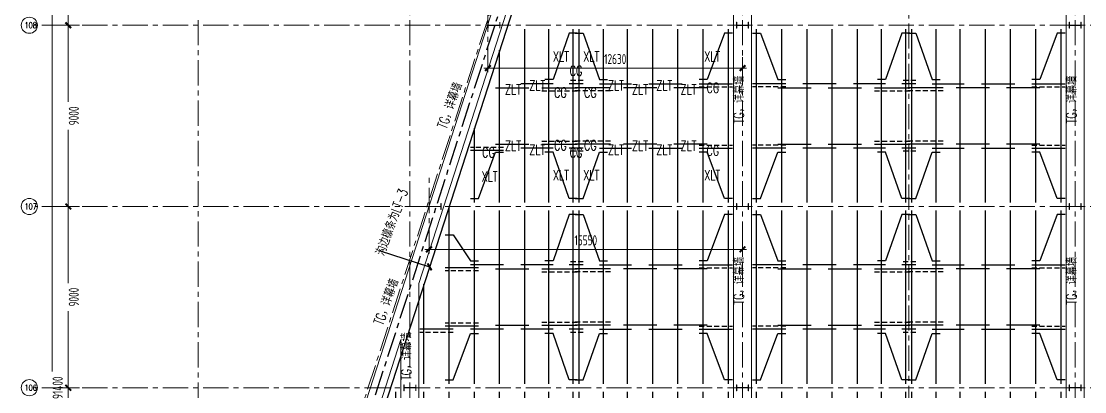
# Model space of a CAD drawing. Extents: x -1201378 to 2367219, y -619313 to 244905.
# Drawn here: x 2182366 to 2235117, y 182452 to 200852 of the extents above; entities that cross this region are included whole.
import ezdxf
from ezdxf.enums import TextEntityAlignment as Align

# ---------------------------------------------------------------- set-up
doc = ezdxf.new("R2010")
doc.units = 0
doc.header["$LTSCALE"] = 1000
doc.linetypes.add('CENTER', pattern=[2, 1.25, -0.25, 0.25, -0.25])
doc.linetypes.add('DASHED', pattern=[0.75, 0.5, -0.25])
doc.layers.get('0').update_dxf_attribs({"linetype": 'CONTINUOUS'})
doc.layers.get('Defpoints').update_dxf_attribs({"linetype": 'CONTINUOUS'})
for name, color, linetype, lineweight in [('S-axis', 111, 'CONTINUOUS', 0), ('S-col', 2, 'CONTINUOUS', 0), ('S-dote', 5, 'CENTER', 0), ('THIN', 7, 'CONTINUOUS', 0), ('梁', 4, 'CONTINUOUS', 18)]:
    doc.layers.add(name, color=color, linetype=linetype, lineweight=lineweight)
for name, color, linetype in [('S-DOTE1', 140, 'CENTER'), ('S-SGJ', 21, 'CONTINUOUS'), ('S-SHAPE', 51, 'CONTINUOUS')]:
    doc.layers.add(name, color=color, linetype=linetype)
doc.styles.add('_TCH_AXIS', font='COMPLEX', dxfattribs={"bigfont": 'GBCBIG'})
doc.styles.add('TSSD_Dimension', font='tssdeng.shx', dxfattribs={"width": 0.7, "bigfont": 'hztxt.shx'})
doc.styles.add('TSSD_Rein', font='tj-romans1.shx', dxfattribs={"width": 0.7, "bigfont": 'tj-hztxt.shx'})
doc.dimstyles.new('TSSD_200_200', dxfattribs={"dimtxt": 500, "dimasz": 200, "dimexe": 200, "dimexo": 500, "dimgap": 200, "dimtad": 1, "dimdec": 0, "dimzin": 0, "dimdsep": 46, "dimtxsty": 'TSSD_Dimension', "dimblk": 'ARCHTICK', "dimcen": 0, "dimdle": 200, "dimclrt": 7, "dimadec": 0, "dimazin": 0, "dimtfac": 1, "dimtdec": 0, "dimtix": 1, "dimtmove": 2, "dimatfit": 3, "dimfxl": 1, "dimtolj": 1, "dimtzin": 0, "dimarcsym": 0})

# ---------------------------------------------------------------- blocks, each defined once
blk = doc.blocks.new('_FZH')
at = {"layer": 'S-col'}
blk.add_lwpolyline([(-0.375, -0.188), (-0.375, 0.187), (-0.36, 0.187), (-0.36, 0.005), (0.36, 0.005), (0.36, 0.187), (0.375, 0.187), (0.375, -0.188), (0.36, -0.188), (0.36, -0.005), (-0.36, -0.005), (-0.36, -0.188)], close=True, dxfattribs=at)
blk = doc.blocks.new('w4234324')
at = {"layer": 'S-col', "xscale": 800.0000000000005, "yscale": 800.0000000000005, "zscale": 800.0000000000005}
for p in [(-239284, 804820), (-226954, 804820), (-210454, 804820), (-242204, 795820), (-226954, 795820), (-210454, 795820), (-243454, 786820), (-226954, 786820), (-210454, 786820)]:
    blk.add_blockref('_FZH', p, dxfattribs=at)
blk = doc.blocks.new('_ArchTick')
at = {"color": 0, "linetype": 'ByBlock', "const_width": 0.5}
blk.add_lwpolyline([(-0.71, -0.71), (0.71, 0.71)], dxfattribs=at)
blk = doc.blocks.new('*D2986')
at = {"layer": 'Defpoints', "color": 0, "transparency": 16777216}
for p in [(-215303, 70027), (-214244, 70027), (-214244, 61027)]:
    blk.add_point(p, dxfattribs=at)
at = {"layer": 'S-axis', "color": 0, "lineweight": -2, "transparency": 16777216}
for p, q in [((-215303, 70227), (-215303, 66225)), ((-214744, 70027), (-215503, 70027)), ((-215303, 60827), (-215303, 64829)), ((-214744, 61027), (-215503, 61027))]:
    blk.add_line(p, q, dxfattribs=at)
at = {"layer": 'S-axis', "color": 0, "lineweight": -2, "transparency": 16777216, "xscale": 200, "yscale": 200, "zscale": 200}
for p, rotation in [((-215303, 70027), 90), ((-215303, 61027), 270)]:
    blk.add_blockref('_ArchTick', p, dxfattribs=dict(at, rotation=rotation))
at = {"layer": 'S-axis', "color": 7, "transparency": 16777216, "insert": (-215028, 65527), "char_height": 500, "attachment_point": 5, "rotation": 90, "style": 'TSSD_Dimension'}
blk.add_mtext('\\A1;9000', dxfattribs=at)
blk = doc.blocks.new('*D2987')
at = {"layer": 'Defpoints', "color": 0, "transparency": 16777216}
for p in [(-215303, 79027), (-214244, 79027), (-214244, 70027)]:
    blk.add_point(p, dxfattribs=at)
at = {"layer": 'S-axis', "color": 0, "lineweight": -2, "transparency": 16777216}
for p, q in [((-215303, 79227), (-215303, 75225)), ((-214744, 79027), (-215503, 79027)), ((-215303, 69827), (-215303, 73829)), ((-214744, 70027), (-215503, 70027))]:
    blk.add_line(p, q, dxfattribs=at)
at = {"layer": 'S-axis', "color": 0, "lineweight": -2, "transparency": 16777216, "xscale": 200, "yscale": 200, "zscale": 200}
for p, rotation in [((-215303, 79027), 90), ((-215303, 70027), 270)]:
    blk.add_blockref('_ArchTick', p, dxfattribs=dict(at, rotation=rotation))
at = {"layer": 'S-axis', "color": 7, "transparency": 16777216, "insert": (-215028, 74527), "char_height": 500, "attachment_point": 5, "rotation": 90, "style": 'TSSD_Dimension'}
blk.add_mtext('\\A1;9000', dxfattribs=at)
blk = doc.blocks.new('*D2988')
at = {"layer": 'Defpoints', "color": 0, "transparency": 16777216}
for p in [(-215303, 88027), (-214244, 88027), (-214244, 79027)]:
    blk.add_point(p, dxfattribs=at)
at = {"layer": 'S-axis', "color": 0, "lineweight": -2, "transparency": 16777216}
for p, q in [((-215303, 88227), (-215303, 84225)), ((-214744, 88027), (-215503, 88027)), ((-215303, 78827), (-215303, 82829)), ((-214744, 79027), (-215503, 79027))]:
    blk.add_line(p, q, dxfattribs=at)
at = {"layer": 'S-axis', "color": 0, "lineweight": -2, "transparency": 16777216, "xscale": 200, "yscale": 200, "zscale": 200}
for p, rotation in [((-215303, 88027), 90), ((-215303, 79027), 270)]:
    blk.add_blockref('_ArchTick', p, dxfattribs=dict(at, rotation=rotation))
at = {"layer": 'S-axis', "color": 7, "transparency": 16777216, "insert": (-215028, 83527), "char_height": 500, "attachment_point": 5, "rotation": 90, "style": 'TSSD_Dimension'}
blk.add_mtext('\\A1;9000', dxfattribs=at)
blk = doc.blocks.new('*D2989')
at = {"layer": 'Defpoints', "color": 0, "transparency": 16777216}
for p in [(-215303, 97027), (-214244, 97027), (-214244, 88027)]:
    blk.add_point(p, dxfattribs=at)
at = {"layer": 'S-axis', "color": 0, "lineweight": -2, "transparency": 16777216}
for p, q in [((-215303, 97227), (-215303, 93225)), ((-214744, 97027), (-215503, 97027)), ((-215303, 87827), (-215303, 91829)), ((-214744, 88027), (-215503, 88027))]:
    blk.add_line(p, q, dxfattribs=at)
at = {"layer": 'S-axis', "color": 0, "lineweight": -2, "transparency": 16777216, "xscale": 200, "yscale": 200, "zscale": 200}
for p, rotation in [((-215303, 97027), 90), ((-215303, 88027), 270)]:
    blk.add_blockref('_ArchTick', p, dxfattribs=dict(at, rotation=rotation))
at = {"layer": 'S-axis', "color": 7, "transparency": 16777216, "insert": (-215028, 92527), "char_height": 500, "attachment_point": 5, "rotation": 90, "style": 'TSSD_Dimension'}
blk.add_mtext('\\A1;9000', dxfattribs=at)
blk = doc.blocks.new('*D3020')
at = {"layer": 'Defpoints', "color": 0, "transparency": 16777216}
for p in [(-216103, 115727), (-214344, 115727), (-214344, 24327)]:
    blk.add_point(p, dxfattribs=at)
at = {"layer": 'S-axis', "color": 0, "lineweight": -2, "transparency": 16777216}
for p, q in [((-214844, 115727), (-216303, 115727)), ((-216103, 115927), (-216103, 70833)), ((-216103, 24127), (-216103, 69221)), ((-214844, 24327), (-216303, 24327))]:
    blk.add_line(p, q, dxfattribs=at)
at = {"layer": 'S-axis', "color": 0, "lineweight": -2, "transparency": 16777216, "xscale": 200, "yscale": 200, "zscale": 200}
for p, rotation in [((-216103, 115727), 90), ((-216103, 24327), 270)]:
    blk.add_blockref('_ArchTick', p, dxfattribs=dict(at, rotation=rotation))
at = {"layer": 'S-axis', "color": 7, "transparency": 16777216, "insert": (-215828, 70027), "char_height": 500, "attachment_point": 5, "rotation": 90, "style": 'TSSD_Dimension'}
blk.add_mtext('\\A1;91400', dxfattribs=at)
blk = doc.blocks.new('*D3037')
at = {"layer": 'Defpoints', "color": 0, "transparency": 16777216}
for p in [(-194488, 86937), (-181858, 86937), (-181858, 85899)]:
    blk.add_point(p, dxfattribs=at)
at = {"layer": 'S-axis', "color": 0, "lineweight": -2, "transparency": 16777216}
for p, q in [((-194488, 86437), (-194488, 85699)), ((-181858, 86437), (-181858, 85699)), ((-194688, 85899), (-181658, 85899))]:
    blk.add_line(p, q, dxfattribs=at)
at = {"layer": 'S-axis', "color": 0, "lineweight": -2, "transparency": 16777216, "xscale": 200, "yscale": 200, "zscale": 200, "rotation": 180}
blk.add_blockref('_ArchTick', (-194488, 85899), dxfattribs=at)
at = {"layer": 'S-axis', "color": 0, "lineweight": -2, "transparency": 16777216, "xscale": 200, "yscale": 200, "zscale": 200}
blk.add_blockref('_ArchTick', (-181858, 85899), dxfattribs=at)
at = {"layer": 'S-axis', "color": 7, "transparency": 16777216, "insert": (-188173, 86349), "char_height": 500, "attachment_point": 5, "style": 'TSSD_Dimension'}
blk.add_mtext('\\A1;12630', dxfattribs=at)
blk = doc.blocks.new('*D3038')
at = {"layer": 'Defpoints', "color": 0, "transparency": 16777216}
for p in [(-197408, 77937), (-181858, 77937), (-181858, 76899)]:
    blk.add_point(p, dxfattribs=at)
at = {"layer": 'S-axis', "color": 0, "lineweight": -2, "transparency": 16777216}
for p, q in [((-197408, 77437), (-197408, 76699)), ((-181858, 77437), (-181858, 76699)), ((-197608, 76899), (-181658, 76899))]:
    blk.add_line(p, q, dxfattribs=at)
at = {"layer": 'S-axis', "color": 0, "lineweight": -2, "transparency": 16777216, "xscale": 200, "yscale": 200, "zscale": 200, "rotation": 180}
blk.add_blockref('_ArchTick', (-197408, 76899), dxfattribs=at)
at = {"layer": 'S-axis', "color": 0, "lineweight": -2, "transparency": 16777216, "xscale": 200, "yscale": 200, "zscale": 200}
blk.add_blockref('_ArchTick', (-181858, 76899), dxfattribs=at)
at = {"layer": 'S-axis', "color": 7, "transparency": 16777216, "insert": (-189633, 77349), "char_height": 500, "attachment_point": 5, "style": 'TSSD_Dimension'}
blk.add_mtext('\\A1;15550', dxfattribs=at)
blk = doc.blocks.new('1#轴网')
at = {"layer": 'S-axis'}
for centre in [(-217234.2, 88028.1), (-217234.2, 79028.1), (-217234.2, 70028.1)]:
    blk.add_circle(centre, 400, dxfattribs=at)
at = {"layer": 'S-dote'}
for p, q in [((-208858.4, 19038.1), (-208858.4, 124694.3)), ((-198358.5, 19033), (-198358.5, 124689.3)), ((-181858.5, 19033.1), (-181858.5, 124689.3)), ((-173608.5, 18867), (-173608.5, 124689.3)), ((-165358.5, 19033.1), (-165358.5, 124689.3)), ((-194488.5, 85697), (-194488.5, 89487)), ((-99358.5, 88027), (-216950.7, 88027)), ((-197408.5, 76697), (-197408.5, 80487)), ((-99358.5, 79027), (-216950.7, 79027)), ((-99358.5, 70027), (-216950.7, 70027))]:
    blk.add_line(p, q, dxfattribs=at)
blk.add_lwpolyline([(-210946, 37609.6), (-184459.5, 119241.7)], dxfattribs=at)
at = {"layer": 'S-axis', "style": '_TCH_AXIS', "width": 0.705882}
for s, p in [('108', (-217473.5, 87882.8)), ('107', (-217473.5, 78882.8)), ('106', (-217473.5, 69882.8))]:
    blk.add_text(s, height=290.63, dxfattribs=at).set_placement(p)
at = {"layer": 'S-axis'}
for base, p1, p2, picture, middle in [((-216102.5, 115727), (-214344.3, 24327), (-214344.3, 115727), '*D3020', (-215827.5, 70027)), ((-215302.5, 97027), (-214244.3, 88027), (-214244.3, 97027), '*D2989', (-215027.5, 92527)), ((-215302.5, 88027), (-214244.3, 79027), (-214244.3, 88027), '*D2988', (-215027.5, 83527)), ((-215302.5, 79027), (-214244.3, 70027), (-214244.3, 79027), '*D2987', (-215027.5, 74527)), ((-215302.5, 70027), (-214244.3, 61027), (-214244.3, 70027), '*D2986', (-215027.5, 65527))]:
    dim = blk.add_linear_dim(base=base, p1=p1, p2=p2, angle=90, dimstyle='TSSD_200_200', dxfattribs=at)
    dim.commit()
    dim.dimension.update_dxf_attribs({"geometry": picture, "text_midpoint": middle, "dimtype": 161})
for p1, p2, picture, middle in [((-194488.5, 86937), (-181858.5, 86937), '*D3037', (-188173.5, 86349.5)), ((-197408.5, 77937), (-181858.5, 77937), '*D3038', (-189633.5, 77349.5))]:
    dim = blk.add_aligned_dim(p1=p1, p2=p2, distance=-1037.5, dimstyle='TSSD_200_200', dxfattribs=at)
    dim.commit()
    dim.dimension.update_dxf_attribs({"geometry": picture, "text_midpoint": middle})

msp = doc.modelspace()

# ---------------------------------------------------------------- linework, layer by layer
at = {"layer": 'S-DOTE1'}
msp.add_line((2191341.5, 155651.8), (2214573, 227651.8), dxfattribs=at)
at = {"layer": 'S-SGJ'}
msp.add_line((2200119.7, 189460.1), (2202620.2, 188653.3), dxfattribs=at)
at = {"layer": 'S-SHAPE'}
for p, q in [((2215227.1, 227725.1), (2191947.2, 155575.1)), ((2207341.5, 191851.8), (2207341.5, 200451.8)), ((2208541.5, 191851.8), (2208541.5, 200451.8)), ((2209741.5, 191851.8), (2209741.5, 200451.8)), ((2210041.5, 191851.8), (2210041.5, 200451.8)), ((2211241.5, 191851.8), (2211241.5, 200451.8)), ((2212441.5, 191851.8), (2212441.5, 200451.8)), ((2213691.5, 191851.8), (2213691.5, 200451.8)), ((2214941.5, 191851.8), (2214941.5, 200451.8)), ((2216191.5, 191851.8), (2216191.5, 200451.8)), ((2217441.5, 191851.8), (2217441.5, 200451.8)), ((2218841.5, 191851.8), (2218841.5, 200451.8)), ((2220091.5, 191851.8), (2220091.5, 200451.8)), ((2221341.5, 191851.8), (2221341.5, 200451.8)), ((2222591.5, 191851.8), (2222591.5, 200451.8)), ((2223841.5, 191851.8), (2223841.5, 200451.8)), ((2225041.5, 191851.8), (2225041.5, 200451.8)), ((2226241.5, 191851.8), (2226241.5, 200451.8)), ((2226541.5, 191851.8), (2226541.5, 200451.8)), ((2227741.5, 191851.8), (2227741.5, 200451.8)), ((2228941.5, 191851.8), (2228941.5, 200451.8)), ((2230191.5, 191851.8), (2230191.5, 200451.8)), ((2231441.5, 191851.8), (2231441.5, 200451.8)), ((2232691.5, 191851.8), (2232691.5, 200451.8)), ((2233941.5, 191851.8), (2233941.5, 200451.8)), ((2206091.5, 191851.8), (2206091.5, 199411.7)), ((2205891.5, 197551.8), (2207541.5, 197551.8)), ((2208741.5, 197751.8), (2207141.5, 197751.8)), ((2208191.5, 197551.8), (2209941.5, 197551.8)), ((2210241.5, 197751.8), (2209541.5, 197751.8)), ((2211591.5, 197551.8), (2209841.5, 197551.8)), ((2211041.5, 197751.8), (2212641.5, 197751.8)), ((2213891.5, 197551.8), (2212241.5, 197551.8)), ((2213491.5, 197751.8), (2215141.5, 197751.8)), ((2216391.5, 197551.8), (2214741.5, 197551.8)), ((2215991.5, 197751.8), (2217641.5, 197751.8)), ((2220291.5, 197751.8), (2218641.5, 197751.8)), ((2219891.5, 197551.8), (2221541.5, 197551.8)), ((2222791.5, 197751.8), (2221141.5, 197751.8)), ((2222391.5, 197551.8), (2224041.5, 197551.8)), ((2225241.5, 197751.8), (2223641.5, 197751.8)), ((2224691.5, 197551.8), (2226441.5, 197551.8)), ((2226741.5, 197751.8), (2226041.5, 197751.8)), ((2228091.5, 197551.8), (2226341.5, 197551.8)), ((2227541.5, 197751.8), (2229141.5, 197751.8)), ((2230391.5, 197551.8), (2228741.5, 197551.8)), ((2229991.5, 197751.8), (2231641.5, 197751.8)), ((2232891.5, 197551.8), (2231241.5, 197551.8)), ((2232491.5, 197751.8), (2234141.5, 197751.8)), ((2204841.5, 191851.8), (2204841.5, 195537.6)), ((2205891.5, 194751.8), (2207541.5, 194751.8)), ((2208191.5, 194751.8), (2209941.5, 194751.8)), ((2211591.5, 194751.8), (2209841.5, 194751.8)), ((2213891.5, 194751.8), (2212241.5, 194751.8)), ((2216391.5, 194751.8), (2214741.5, 194751.8)), ((2219891.5, 194751.8), (2221541.5, 194751.8)), ((2222391.5, 194751.8), (2224041.5, 194751.8)), ((2224691.5, 194751.8), (2226441.5, 194751.8)), ((2228091.5, 194751.8), (2226341.5, 194751.8)), ((2230391.5, 194751.8), (2228741.5, 194751.8)), ((2232891.5, 194751.8), (2231241.5, 194751.8)), ((2206291.5, 194427.5), (2204641.5, 194427.5)), ((2208741.5, 194551.8), (2207141.5, 194551.8)), ((2210241.5, 194551.8), (2209541.5, 194551.8)), ((2211041.5, 194551.8), (2212641.5, 194551.8)), ((2213491.5, 194551.8), (2215141.5, 194551.8)), ((2215991.5, 194551.8), (2217641.5, 194551.8)), ((2220291.5, 194551.8), (2218641.5, 194551.8)), ((2222791.5, 194551.8), (2221141.5, 194551.8)), ((2225241.5, 194551.8), (2223641.5, 194551.8)), ((2226741.5, 194551.8), (2226041.5, 194551.8)), ((2227541.5, 194551.8), (2229141.5, 194551.8)), ((2229991.5, 194551.8), (2231641.5, 194551.8)), ((2232491.5, 194551.8), (2234141.5, 194551.8)), ((2203591.5, 182851.8), (2203591.5, 191663.6)), ((2204841.5, 182851.8), (2204841.5, 191451.8)), ((2206091.5, 182851.8), (2206091.5, 191451.8)), ((2207341.5, 182851.8), (2207341.5, 191451.8)), ((2208541.5, 182851.8), (2208541.5, 191451.8)), ((2209741.5, 182851.8), (2209741.5, 191451.8)), ((2210041.5, 182851.8), (2210041.5, 191451.8)), ((2211241.5, 182851.8), (2211241.5, 191451.8)), ((2212441.5, 182851.8), (2212441.5, 191451.8)), ((2213691.5, 182851.8), (2213691.5, 191451.8)), ((2214941.5, 182851.8), (2214941.5, 191451.8)), ((2216191.5, 182851.8), (2216191.5, 191451.8)), ((2217441.5, 182851.8), (2217441.5, 191451.8)), ((2218841.5, 182851.8), (2218841.5, 191451.8)), ((2220091.5, 182851.8), (2220091.5, 191451.8)), ((2221341.5, 182851.8), (2221341.5, 191451.8)), ((2222591.5, 182851.8), (2222591.5, 191451.8)), ((2223841.5, 182851.8), (2223841.5, 191451.8)), ((2225041.5, 182851.8), (2225041.5, 191451.8)), ((2226241.5, 182851.8), (2226241.5, 191451.8)), ((2226541.5, 182851.8), (2226541.5, 191451.8)), ((2227741.5, 182851.8), (2227741.5, 191451.8)), ((2228941.5, 182851.8), (2228941.5, 191451.8)), ((2230191.5, 182851.8), (2230191.5, 191451.8)), ((2231441.5, 182851.8), (2231441.5, 191451.8)), ((2232691.5, 182851.8), (2232691.5, 191451.8)), ((2233941.5, 182851.8), (2233941.5, 191451.8)), ((2205041.5, 188601.8), (2203391.5, 188601.8)), ((2206291.5, 188751.8), (2204641.5, 188751.8)), ((2205891.5, 188551.8), (2207541.5, 188551.8)), ((2208741.5, 188751.8), (2207141.5, 188751.8)), ((2208191.5, 188551.8), (2209941.5, 188551.8)), ((2210241.5, 188751.8), (2209541.5, 188751.8)), ((2211591.5, 188551.8), (2209841.5, 188551.8)), ((2211041.5, 188751.8), (2212641.5, 188751.8)), ((2213891.5, 188551.8), (2212241.5, 188551.8)), ((2213491.5, 188751.8), (2215141.5, 188751.8)), ((2216391.5, 188551.8), (2214741.5, 188551.8)), ((2215991.5, 188751.8), (2217641.5, 188751.8)), ((2220291.5, 188751.8), (2218641.5, 188751.8)), ((2219891.5, 188551.8), (2221541.5, 188551.8)), ((2222791.5, 188751.8), (2221141.5, 188751.8)), ((2222391.5, 188551.8), (2224041.5, 188551.8)), ((2225241.5, 188751.8), (2223641.5, 188751.8)), ((2224691.5, 188551.8), (2226441.5, 188551.8)), ((2226741.5, 188751.8), (2226041.5, 188751.8)), ((2228091.5, 188551.8), (2226341.5, 188551.8)), ((2227541.5, 188751.8), (2229141.5, 188751.8)), ((2230391.5, 188551.8), (2228741.5, 188551.8)), ((2229991.5, 188751.8), (2231641.5, 188751.8)), ((2232891.5, 188551.8), (2231241.5, 188551.8)), ((2232491.5, 188751.8), (2234141.5, 188751.8)), ((2202341.5, 182851.8), (2202341.5, 187789.5)), ((2205041.5, 185701.8), (2203391.5, 185701.8)), ((2205891.5, 185751.8), (2207541.5, 185751.8)), ((2208191.5, 185751.8), (2209941.5, 185751.8)), ((2211591.5, 185751.8), (2209841.5, 185751.8)), ((2213891.5, 185751.8), (2212241.5, 185751.8)), ((2216391.5, 185751.8), (2214741.5, 185751.8)), ((2219891.5, 185751.8), (2221541.5, 185751.8)), ((2222391.5, 185751.8), (2224041.5, 185751.8)), ((2224691.5, 185751.8), (2226441.5, 185751.8)), ((2228091.5, 185751.8), (2226341.5, 185751.8)), ((2230391.5, 185751.8), (2228741.5, 185751.8)), ((2232891.5, 185751.8), (2231241.5, 185751.8)), ((2203791.5, 185551.8), (2202141.5, 185551.8)), ((2206291.5, 185551.8), (2204641.5, 185551.8)), ((2208741.5, 185551.8), (2207141.5, 185551.8)), ((2210241.5, 185551.8), (2209541.5, 185551.8)), ((2211041.5, 185551.8), (2212641.5, 185551.8)), ((2213491.5, 185551.8), (2215141.5, 185551.8)), ((2215991.5, 185551.8), (2217641.5, 185551.8)), ((2220291.5, 185551.8), (2218641.5, 185551.8)), ((2222791.5, 185551.8), (2221141.5, 185551.8)), ((2225241.5, 185551.8), (2223641.5, 185551.8)), ((2226741.5, 185551.8), (2226041.5, 185551.8)), ((2227541.5, 185551.8), (2229141.5, 185551.8)), ((2229991.5, 185551.8), (2231641.5, 185551.8)), ((2232491.5, 185551.8), (2234141.5, 185551.8)), ((2200941.6, 173851.8), (2200941.6, 182451.8)), ((2202341.5, 173851.8), (2202341.5, 182451.8)), ((2203591.5, 173851.8), (2203591.5, 182451.8)), ((2204841.5, 173851.8), (2204841.5, 182451.8)), ((2206091.5, 173851.8), (2206091.5, 182451.8)), ((2207341.5, 173851.8), (2207341.5, 182451.8)), ((2208541.5, 173851.8), (2208541.5, 182451.8)), ((2209741.5, 173851.8), (2209741.5, 182451.8)), ((2210041.5, 173851.8), (2210041.5, 182451.8)), ((2211241.5, 173851.8), (2211241.5, 182451.8)), ((2212441.5, 173851.8), (2212441.5, 182451.8)), ((2213691.5, 173851.8), (2213691.5, 182451.8)), ((2214941.5, 173851.8), (2214941.5, 182451.8)), ((2216191.5, 173851.8), (2216191.5, 182451.8)), ((2217441.5, 173851.8), (2217441.5, 182451.8)), ((2218841.5, 173851.8), (2218841.5, 182451.8)), ((2220091.5, 173851.8), (2220091.5, 182451.8)), ((2221341.5, 173851.8), (2221341.5, 182451.8)), ((2222591.5, 173851.8), (2222591.5, 182451.8)), ((2223841.5, 173851.8), (2223841.5, 182451.8)), ((2225041.5, 173851.8), (2225041.5, 182451.8)), ((2226241.5, 173851.8), (2226241.5, 182451.8)), ((2226541.5, 173851.8), (2226541.5, 182451.8)), ((2227741.5, 173851.8), (2227741.5, 182451.8)), ((2228941.5, 173851.8), (2228941.5, 182451.8)), ((2230191.5, 173851.8), (2230191.5, 182451.8)), ((2231441.5, 173851.8), (2231441.5, 182451.8)), ((2232691.5, 173851.8), (2232691.5, 182451.8)), ((2233941.5, 173851.8), (2233941.5, 182451.8))]:
    msp.add_line(p, q, dxfattribs=at)
at = {"layer": 'S-SHAPE', "linetype": 'DASHED', "ltscale": 0.5}
for p, q in [((2210241.5, 197901.8), (2209541.5, 197901.8)), ((2226741.5, 197901.8), (2226041.5, 197901.8)), ((2208191.5, 197401.8), (2209941.5, 197401.8)), ((2211591.5, 197401.8), (2209841.5, 197401.8)), ((2215991.5, 197601.8), (2217641.5, 197601.8)), ((2220291.5, 197601.8), (2218641.5, 197601.8)), ((2224691.5, 197401.8), (2226441.5, 197401.8)), ((2228091.5, 197401.8), (2226341.5, 197401.8)), ((2232491.5, 197601.8), (2234141.5, 197601.8)), ((2208191.5, 194901.8), (2209941.5, 194901.8)), ((2211591.5, 194901.8), (2209841.5, 194901.8)), ((2215991.5, 194701.8), (2217641.5, 194701.8)), ((2220291.5, 194701.8), (2218641.5, 194701.8)), ((2224691.5, 194901.8), (2226441.5, 194901.8)), ((2228091.5, 194901.8), (2226341.5, 194901.8)), ((2232491.5, 194701.8), (2234141.5, 194701.8)), ((2206291.5, 194577.5), (2204641.5, 194577.5)), ((2210241.5, 194401.8), (2209541.5, 194401.8)), ((2226741.5, 194401.8), (2226041.5, 194401.8)), ((2210241.5, 188901.8), (2209541.5, 188901.8)), ((2226741.5, 188901.8), (2226041.5, 188901.8)), ((2205041.5, 188451.8), (2203391.5, 188451.8)), ((2208191.5, 188401.8), (2209941.5, 188401.8)), ((2211591.5, 188401.8), (2209841.5, 188401.8)), ((2215991.5, 188601.8), (2217641.5, 188601.8)), ((2220291.5, 188601.8), (2218641.5, 188601.8)), ((2224691.5, 188401.8), (2226441.5, 188401.8)), ((2228091.5, 188401.8), (2226341.5, 188401.8)), ((2232491.5, 188601.8), (2234141.5, 188601.8)), ((2205041.5, 185851.8), (2203391.5, 185851.8)), ((2208191.5, 185901.8), (2209941.5, 185901.8)), ((2211591.5, 185901.8), (2209841.5, 185901.8)), ((2215991.5, 185701.8), (2217641.5, 185701.8)), ((2220291.5, 185701.8), (2218641.5, 185701.8)), ((2224691.5, 185901.8), (2226441.5, 185901.8)), ((2228091.5, 185901.8), (2226341.5, 185901.8)), ((2232491.5, 185701.8), (2234141.5, 185701.8)), ((2203791.5, 185401.8), (2202141.5, 185401.8)), ((2210241.5, 185401.8), (2209541.5, 185401.8)), ((2226741.5, 185401.8), (2226041.5, 185401.8))]:
    msp.add_line(p, q, dxfattribs=at)
at = {"layer": 'S-SHAPE'}
for points in [[(2209941.5, 200251.8), (2209541.5, 200251.8), (2208741.5, 197951.8), (2208341.5, 197951.8)], [(2209841.5, 200251.8), (2210241.5, 200251.8), (2211041.5, 197951.8), (2211441.5, 197951.8)], [(2217641.5, 200251.8), (2217241.5, 200251.8), (2216391.5, 197951.8), (2215991.5, 197951.8)], [(2218641.5, 200251.8), (2219041.5, 200251.8), (2219891.5, 197951.8), (2220291.5, 197951.8)], [(2226441.5, 200251.8), (2226041.5, 200251.8), (2225241.5, 197951.8), (2224841.5, 197951.8)], [(2226341.5, 200251.8), (2226741.5, 200251.8), (2227541.5, 197951.8), (2227941.5, 197951.8)], [(2234141.5, 200251.8), (2233741.5, 200251.8), (2232891.5, 197951.8), (2232491.5, 197951.8)], [(2204641.5, 192051.8), (2205041.5, 192051.8), (2205891.5, 194351.8), (2206291.5, 194351.8)], [(2209941.5, 192051.8), (2209541.5, 192051.8), (2208741.5, 194351.8), (2208341.5, 194351.8)], [(2209841.5, 192051.8), (2210241.5, 192051.8), (2211041.5, 194351.8), (2211441.5, 194351.8)], [(2217641.5, 192051.8), (2217241.5, 192051.8), (2216391.5, 194351.8), (2215991.5, 194351.8)], [(2218641.5, 192051.8), (2219041.5, 192051.8), (2219891.5, 194351.8), (2220291.5, 194351.8)], [(2226441.5, 192051.8), (2226041.5, 192051.8), (2225241.5, 194351.8), (2224841.5, 194351.8)], [(2226341.5, 192051.8), (2226741.5, 192051.8), (2227541.5, 194351.8), (2227941.5, 194351.8)], [(2234141.5, 192051.8), (2233741.5, 192051.8), (2232891.5, 194351.8), (2232491.5, 194351.8)], [(2209941.5, 191251.8), (2209541.5, 191251.8), (2208741.5, 188951.8), (2208341.5, 188951.8)], [(2209841.5, 191251.8), (2210241.5, 191251.8), (2211041.5, 188951.8), (2211441.5, 188951.8)], [(2217641.5, 191251.8), (2217241.5, 191251.8), (2216391.5, 188951.8), (2215991.5, 188951.8)], [(2218641.5, 191251.8), (2219041.5, 191251.8), (2219891.5, 188951.8), (2220291.5, 188951.8)], [(2226441.5, 191251.8), (2226041.5, 191251.8), (2225241.5, 188951.8), (2224841.5, 188951.8)], [(2226341.5, 191251.8), (2226741.5, 191251.8), (2227541.5, 188951.8), (2227941.5, 188951.8)], [(2234141.5, 191251.8), (2233741.5, 191251.8), (2232891.5, 188951.8), (2232491.5, 188951.8)], [(2203391.5, 190251.8), (2203791.5, 190251.8), (2204641.5, 188951.8), (2205041.5, 188951.8)], [(2203391.5, 183051.8), (2203791.5, 183051.8), (2204641.5, 185351.8), (2205041.5, 185351.8)], [(2209941.5, 183051.8), (2209541.5, 183051.8), (2208741.5, 185351.8), (2208341.5, 185351.8)], [(2209841.5, 183051.8), (2210241.5, 183051.8), (2211041.5, 185351.8), (2211441.5, 185351.8)], [(2217641.5, 183051.8), (2217241.5, 183051.8), (2216391.5, 185351.8), (2215991.5, 185351.8)], [(2218641.5, 183051.8), (2219041.5, 183051.8), (2219891.5, 185351.8), (2220291.5, 185351.8)], [(2226441.5, 183051.8), (2226041.5, 183051.8), (2225241.5, 185351.8), (2224841.5, 185351.8)], [(2226341.5, 183051.8), (2226741.5, 183051.8), (2227541.5, 185351.8), (2227941.5, 185351.8)], [(2234141.5, 183051.8), (2233741.5, 183051.8), (2232891.5, 185351.8), (2232491.5, 185351.8)]]:
    msp.add_lwpolyline(points, dxfattribs=at)
at = {"layer": '梁'}
msp.add_line((2191541.5, 155131.9), (2201191.5, 185039.5), dxfattribs=at)
for points in [[(2202091.5, 187828.9), (2214989.2, 227801.8), (2214253.7, 227801.8), (2190846.9, 155258.7)], [(2201191.5, 185039.5), (2201191.5, 137501.8), (2202091.5, 137501.8), (2202091.5, 187828.9)]]:
    msp.add_lwpolyline(points, dxfattribs=at)
for points in [[(2217691.5, 137501.8), (2218591.5, 137501.8), (2218591.5, 227801.8), (2217691.5, 227801.8)], [(2234191.5, 137501.8), (2235091.5, 137501.8), (2235091.5, 227801.8), (2234191.5, 227801.8)]]:
    msp.add_lwpolyline(points, close=True, dxfattribs=at)

# ---------------------------------------------------------------- block references
at = {"layer": 'S-axis'}
msp.add_blockref('1#轴网', (2400000, 112624.8), dxfattribs=at)
at = {"layer": 'S-col'}
msp.add_blockref('w4234324', (2445095.7, -604168.2), dxfattribs=at)
at = {"layer": 'S-SGJ', "xscale": -200, "yscale": 200, "zscale": 200, "rotation": 165.0000000000001}
msp.add_blockref('_ArchTick', (2202620.2, 188653.3), dxfattribs=at)

# ---------------------------------------------------------------- texts
at = {"layer": 'THIN', "style": 'TSSD_Rein', "width": 0.7}
for p in [(2209141.5, 199101.8), (2210641.5, 199101.8), (2216641.5, 199101.8), (2205594.5, 193143.5), (2209141.5, 193201.8), (2210641.5, 193201.8), (2216641.5, 193201.8)]:
    msp.add_text('XLT', height=500, dxfattribs=at).set_placement(p, align=Align.MIDDLE_CENTER)
for s, p in [('CG', (2209885.9, 197987.8)), ('ZLT', (2207960.7, 197262.2)), ('ZLT', (2211860.7, 197262.2)), ('ZLT', (2214260.7, 197262.2)), ('ZLT', (2206760.7, 197062.2)), ('CG', (2209110.7, 196912.9)), ('CG', (2210589, 196912.9)), ('ZLT', (2213060.7, 197062.2)), ('ZLT', (2215460.7, 197062.2)), ('CG', (2216670.2, 197146.6)), ('ZLT', (2206760.7, 194262.2)), ('ZLT', (2207960.7, 194062.2)), ('CG', (2209110.7, 194289.4)), ('CG', (2210589, 194289.4)), ('ZLT', (2211860.7, 194062.2)), ('ZLT', (2213060.7, 194262.2)), ('ZLT', (2214260.7, 194062.2)), ('ZLT', (2215460.7, 194262.2)), ('CG', (2216670.2, 194028.2)), ('CG', (2205540.4, 193938.6)), ('CG', (2209885.9, 193930.3))]:
    msp.add_text(s, height=500, dxfattribs=at).set_placement(p, align=Align.BOTTOM_CENTER)
for s, rotation, p in [('TG，详幕墙', 90, (2218361.8, 196961)), ('TG，详幕墙', 90, (2234861.8, 196961)), ('TG，详幕墙', 70, (2204003.3, 196533.2)), ('沟边檩条为LT-3', 70, (2201113.7, 190733.6)), ('TG，详幕墙', 90, (2218361.8, 187961)), ('TG，详幕墙', 90, (2234861.8, 187961)), ('TG，详幕墙', 70, (2200851.4, 186780.4)), ('TG，详幕墙', 90, (2201861.8, 184211.6))]:
    msp.add_text(s, height=500, rotation=rotation, dxfattribs=at).set_placement(p, align=Align.BOTTOM_CENTER)

doc.saveas('drawing.dxf')
